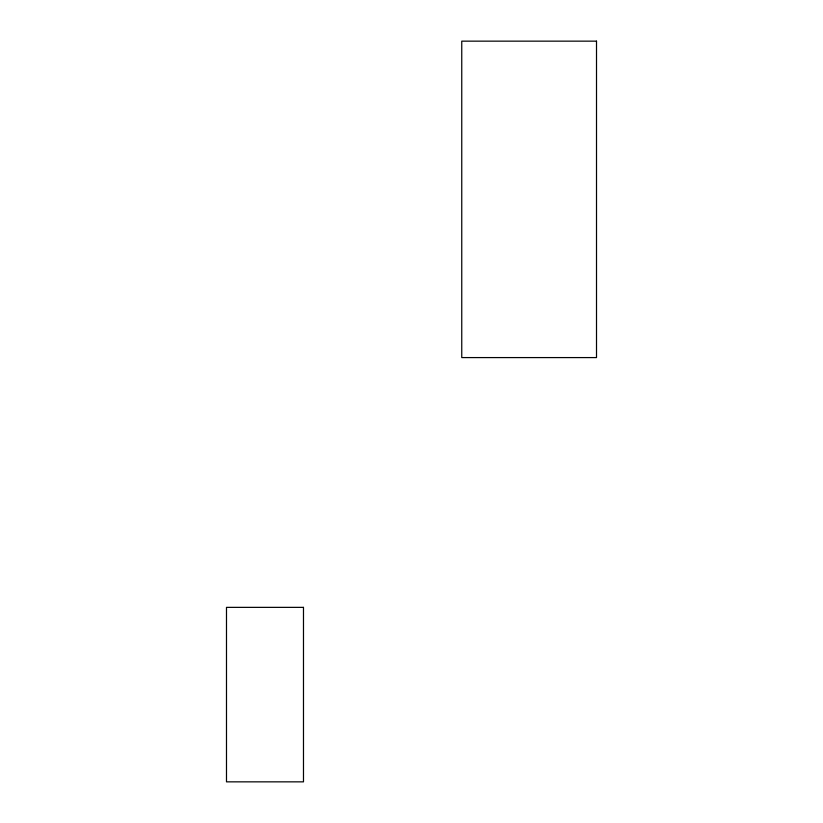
<?xml version="1.0" encoding="UTF-8"?>
<svg xmlns="http://www.w3.org/2000/svg" width="823" height="823" viewBox="0 0 823 823"><rect width="100%" height="100%" fill="white"/><g stroke="black" fill="none" stroke-linecap="round" stroke-linejoin="round"><path stroke-width="1.23" d="M596.51 41.15L461.754 41.15L461.754 357.583L596.51 357.583L596.51 41.15M303.481 607.364L226.49 607.364L226.49 781.85L303.481 781.85L303.481 607.364"/></g></svg>
